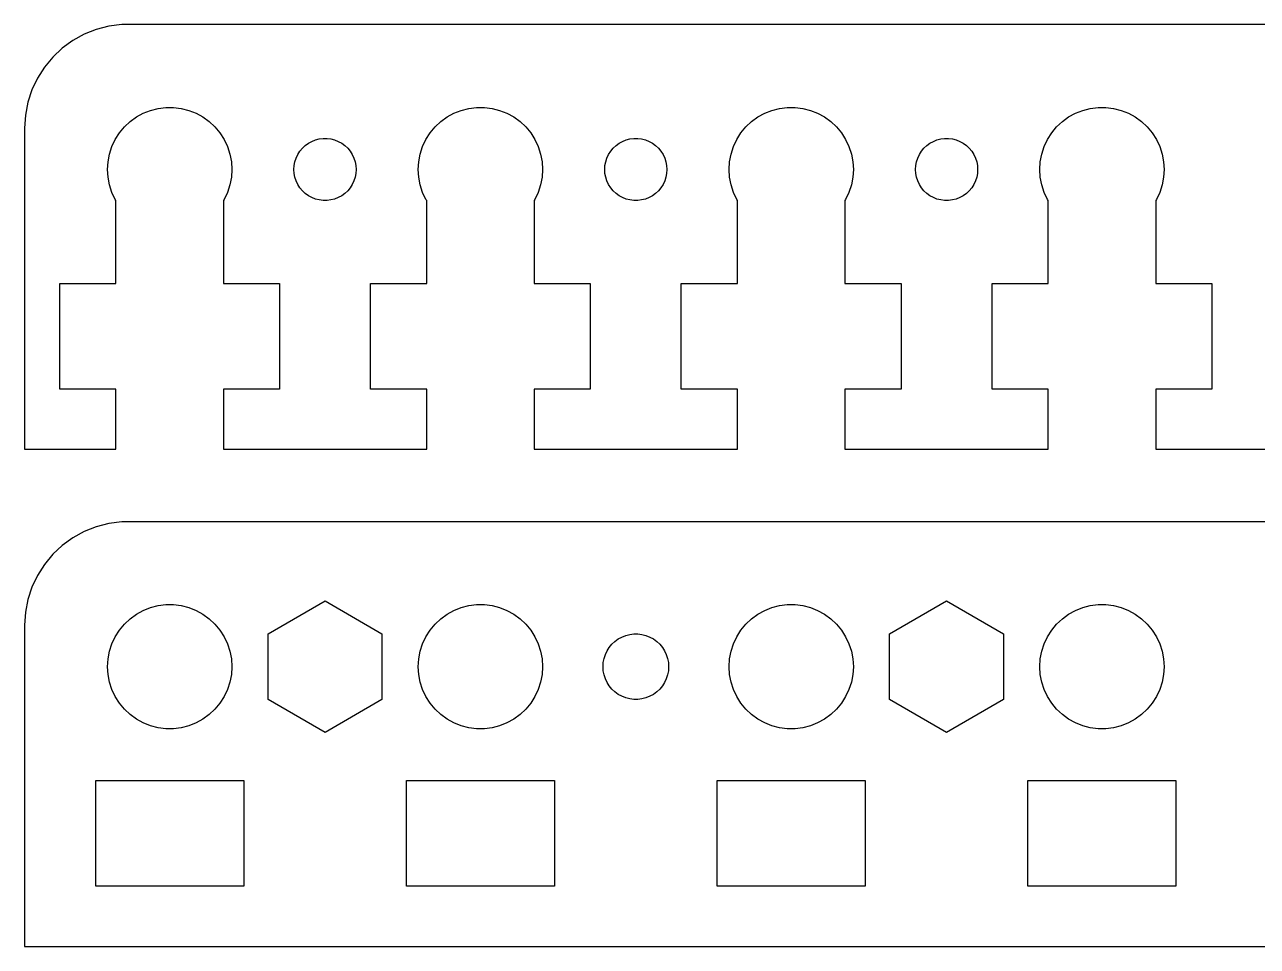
# Model space of a CAD drawing. Header units: metres. Extents: x -60 to 60, y 0 to 92.
# Drawn here: x -59.5 to 0, y 0 to 44.5 of the extents above; entities that cross this region are included whole.
import ezdxf

# ---------------------------------------------------------------- set-up
doc = ezdxf.new("R2010")
doc.units = ezdxf.units.M

msp = doc.modelspace()

# ---------------------------------------------------------------- linework, layer by layer
for p, q in [((-56.0451, 44.2553), (-56.6289, 44.0241)), ((-55.4369, 44.4114), (-56.0451, 44.2553)), ((-54.8139, 44.4901), (-55.4369, 44.4114)), ((54.8139, 44.4901), (-54.8139, 44.4901)), ((-57.1791, 43.7216), (-57.6871, 43.3526)), ((-56.6289, 44.0241), (-57.1791, 43.7216)), ((-58.1448, 42.9227), (-58.5451, 42.4389)), ((-57.6871, 43.3526), (-58.1448, 42.9227)), ((-58.5451, 42.4389), (-58.8815, 41.9088)), ((-58.8815, 41.9088), (-59.1489, 41.3406)), ((-59.1489, 41.3406), (-59.3429, 40.7434)), ((-59.3429, 40.7434), (-59.4606, 40.1267)), ((-53.0621, 40.4469), (-52.6884, 40.4941)), ((-52.6884, 40.4941), (-52.3116, 40.4941)), ((-52.3116, 40.4941), (-51.9379, 40.4469)), ((-38.0621, 40.4469), (-37.6884, 40.4941)), ((-37.6884, 40.4941), (-37.3116, 40.4941)), ((-37.3116, 40.4941), (-36.9379, 40.4469)), ((-23.0621, 40.4469), (-22.6884, 40.4941)), ((-22.6884, 40.4941), (-22.3116, 40.4941)), ((-22.3116, 40.4941), (-21.9379, 40.4469)), ((-8.06213, 40.4469), (-7.68837, 40.4941)), ((-7.68837, 40.4941), (-7.31161, 40.4941)), ((-7.31161, 40.4941), (-6.93785, 40.4469)), ((-59.4606, 40.1267), (-59.5, 39.5)), ((-54.4123, 39.8115), (-54.1075, 40.033)), ((-54.1075, 40.033), (-53.7773, 40.2145)), ((-53.7773, 40.2145), (-53.427, 40.3532)), ((-53.427, 40.3532), (-53.0621, 40.4469)), ((-51.9379, 40.4469), (-51.5729, 40.3532)), ((-51.5729, 40.3532), (-51.2227, 40.2145)), ((-51.2227, 40.2145), (-50.8925, 40.033)), ((-50.8925, 40.033), (-50.5877, 39.8115)), ((-39.4123, 39.8115), (-39.1075, 40.033)), ((-39.1075, 40.033), (-38.7773, 40.2145)), ((-38.7773, 40.2145), (-38.427, 40.3532)), ((-38.427, 40.3532), (-38.0621, 40.4469)), ((-36.9379, 40.4469), (-36.5729, 40.3532)), ((-36.5729, 40.3532), (-36.2227, 40.2145)), ((-36.2227, 40.2145), (-35.8925, 40.033)), ((-35.8925, 40.033), (-35.5877, 39.8115)), ((-24.4123, 39.8115), (-24.1075, 40.033)), ((-24.1075, 40.033), (-23.7773, 40.2145)), ((-23.7773, 40.2145), (-23.427, 40.3532)), ((-23.427, 40.3532), (-23.0621, 40.4469)), ((-21.9379, 40.4469), (-21.5729, 40.3532)), ((-21.5729, 40.3532), (-21.2227, 40.2145)), ((-21.2227, 40.2145), (-20.8925, 40.033)), ((-20.8925, 40.033), (-20.5877, 39.8115)), ((-9.41226, 39.8115), (-9.10747, 40.033)), ((-9.10747, 40.033), (-8.77733, 40.2145)), ((-8.77733, 40.2145), (-8.42705, 40.3532)), ((-8.42705, 40.3532), (-8.06213, 40.4469)), ((-6.93785, 40.4469), (-6.57294, 40.3532)), ((-6.57294, 40.3532), (-6.22266, 40.2145)), ((-6.22266, 40.2145), (-5.89252, 40.033)), ((-5.89252, 40.033), (-5.58772, 39.8115)), ((-59.5, 39.5), (-59.5, 24)), ((-54.927, 39.2634), (-54.6869, 39.5536)), ((-54.6869, 39.5536), (-54.4123, 39.8115)), ((-50.5877, 39.8115), (-50.3131, 39.5536)), ((-50.3131, 39.5536), (-50.0729, 39.2634)), ((-39.927, 39.2634), (-39.6869, 39.5536)), ((-39.6869, 39.5536), (-39.4123, 39.8115)), ((-35.5877, 39.8115), (-35.3131, 39.5536)), ((-35.3131, 39.5536), (-35.0729, 39.2634)), ((-24.927, 39.2634), (-24.6869, 39.5536)), ((-24.6869, 39.5536), (-24.4123, 39.8115)), ((-20.5877, 39.8115), (-20.3131, 39.5536)), ((-20.3131, 39.5536), (-20.0729, 39.2634)), ((-9.92705, 39.2634), (-9.6869, 39.5536)), ((-9.6869, 39.5536), (-9.41226, 39.8115)), ((-5.58772, 39.8115), (-5.31308, 39.5536)), ((-5.31308, 39.5536), (-5.07294, 39.2634)), ((-55.2893, 38.6044), (-55.1289, 38.9453)), ((-55.1289, 38.9453), (-54.927, 39.2634)), ((-50.0729, 39.2634), (-49.8711, 38.9453)), ((-49.8711, 38.9453), (-49.7107, 38.6044)), ((-45.9561, 38.6558), (-45.8037, 38.7665)), ((-45.8037, 38.7665), (-45.6387, 38.8572)), ((-45.6387, 38.8572), (-45.4635, 38.9266)), ((-45.4635, 38.9266), (-45.2811, 38.9734)), ((-45.2811, 38.9734), (-45.0942, 38.997)), ((-45.0942, 38.997), (-44.9058, 38.997)), ((-44.9058, 38.997), (-44.7189, 38.9734)), ((-44.7189, 38.9734), (-44.5365, 38.9266)), ((-44.5365, 38.9266), (-44.3613, 38.8572)), ((-44.3613, 38.8572), (-44.1963, 38.7665)), ((-44.1963, 38.7665), (-44.0439, 38.6558)), ((-40.2893, 38.6044), (-40.1289, 38.9453)), ((-40.1289, 38.9453), (-39.927, 39.2634)), ((-35.0729, 39.2634), (-34.8711, 38.9453)), ((-34.8711, 38.9453), (-34.7107, 38.6044)), ((-30.9561, 38.6558), (-30.8037, 38.7665)), ((-30.8037, 38.7665), (-30.6387, 38.8572)), ((-30.6387, 38.8572), (-30.4635, 38.9266)), ((-30.4635, 38.9266), (-30.2811, 38.9734)), ((-30.2811, 38.9734), (-30.0942, 38.997)), ((-30.0942, 38.997), (-29.9058, 38.997)), ((-29.9058, 38.997), (-29.7189, 38.9734)), ((-29.7189, 38.9734), (-29.5365, 38.9266)), ((-29.5365, 38.9266), (-29.3613, 38.8572)), ((-29.3613, 38.8572), (-29.1963, 38.7665)), ((-29.1963, 38.7665), (-29.0439, 38.6558)), ((-25.2893, 38.6044), (-25.1289, 38.9453)), ((-25.1289, 38.9453), (-24.927, 39.2634)), ((-20.0729, 39.2634), (-19.8711, 38.9453)), ((-19.8711, 38.9453), (-19.7107, 38.6044)), ((-15.9561, 38.6558), (-15.8037, 38.7665)), ((-15.8037, 38.7665), (-15.6387, 38.8572)), ((-15.6387, 38.8572), (-15.4635, 38.9266)), ((-15.4635, 38.9266), (-15.2811, 38.9734)), ((-15.2811, 38.9734), (-15.0942, 38.997)), ((-15.0942, 38.997), (-14.9058, 38.997)), ((-14.9058, 38.997), (-14.7189, 38.9734)), ((-14.7189, 38.9734), (-14.5365, 38.9266)), ((-14.5365, 38.9266), (-14.3613, 38.8572)), ((-14.3613, 38.8572), (-14.1963, 38.7665)), ((-14.1963, 38.7665), (-14.0439, 38.6558)), ((-10.2893, 38.6044), (-10.1289, 38.9453)), ((-10.1289, 38.9453), (-9.92705, 39.2634)), ((-5.07294, 39.2634), (-4.87108, 38.9453)), ((-4.87108, 38.9453), (-4.71066, 38.6044)), ((-55.4763, 37.876), (-55.4057, 38.2461)), ((-55.4057, 38.2461), (-55.2893, 38.6044)), ((-49.7107, 38.6044), (-49.5942, 38.2461)), ((-49.5942, 38.2461), (-49.5237, 37.876)), ((-46.3947, 38.0522), (-46.3145, 38.2226)), ((-46.3145, 38.2226), (-46.2135, 38.3817)), ((-46.2135, 38.3817), (-46.0934, 38.5268)), ((-46.0934, 38.5268), (-45.9561, 38.6558)), ((-44.0439, 38.6558), (-43.9065, 38.5268)), ((-43.9065, 38.5268), (-43.7865, 38.3817)), ((-43.7865, 38.3817), (-43.6855, 38.2226)), ((-43.6855, 38.2226), (-43.6053, 38.0522)), ((-40.4763, 37.876), (-40.4057, 38.2461)), ((-40.4057, 38.2461), (-40.2893, 38.6044)), ((-34.7107, 38.6044), (-34.5942, 38.2461)), ((-34.5942, 38.2461), (-34.5237, 37.876)), ((-31.3947, 38.0522), (-31.3145, 38.2226)), ((-31.3145, 38.2226), (-31.2135, 38.3817)), ((-31.2135, 38.3817), (-31.0934, 38.5268)), ((-31.0934, 38.5268), (-30.9561, 38.6558)), ((-29.0439, 38.6558), (-28.9065, 38.5268)), ((-28.9065, 38.5268), (-28.7865, 38.3817)), ((-28.7865, 38.3817), (-28.6855, 38.2226)), ((-28.6855, 38.2226), (-28.6053, 38.0522)), ((-25.4763, 37.876), (-25.4057, 38.2461)), ((-25.4057, 38.2461), (-25.2893, 38.6044)), ((-19.7107, 38.6044), (-19.5942, 38.2461)), ((-19.5942, 38.2461), (-19.5237, 37.876)), ((-16.3947, 38.0522), (-16.3145, 38.2226)), ((-16.3145, 38.2226), (-16.2135, 38.3817)), ((-16.2135, 38.3817), (-16.0934, 38.5268)), ((-16.0934, 38.5268), (-15.9561, 38.6558)), ((-14.0439, 38.6558), (-13.9065, 38.5268)), ((-13.9065, 38.5268), (-13.7865, 38.3817)), ((-13.7865, 38.3817), (-13.6855, 38.2226)), ((-13.6855, 38.2226), (-13.6053, 38.0522)), ((-10.4763, 37.876), (-10.4057, 38.2461)), ((-10.4057, 38.2461), (-10.2893, 38.6044)), ((-4.71066, 38.6044), (-4.59424, 38.2461)), ((-4.59424, 38.2461), (-4.52365, 37.876)), ((-55.5, 37.5), (-55.4763, 37.876)), ((-55.4763, 37.124), (-55.5, 37.5)), ((-49.5237, 37.876), (-49.5, 37.5)), ((-49.5, 37.5), (-49.5237, 37.124)), ((-46.5, 37.5), (-46.4882, 37.688)), ((-46.4882, 37.312), (-46.5, 37.5)), ((-46.4882, 37.688), (-46.4529, 37.873)), ((-46.4529, 37.873), (-46.3947, 38.0522)), ((-43.6053, 38.0522), (-43.5471, 37.873)), ((-43.5471, 37.873), (-43.5118, 37.688)), ((-43.5118, 37.688), (-43.5, 37.5)), ((-43.5, 37.5), (-43.5118, 37.312)), ((-40.5, 37.5), (-40.4763, 37.876)), ((-40.4763, 37.124), (-40.5, 37.5)), ((-34.5237, 37.876), (-34.5, 37.5)), ((-34.5, 37.5), (-34.5237, 37.124)), ((-31.5, 37.5), (-31.4882, 37.688)), ((-31.4882, 37.312), (-31.5, 37.5)), ((-31.4882, 37.688), (-31.4529, 37.873)), ((-31.4529, 37.873), (-31.3947, 38.0522)), ((-28.6053, 38.0522), (-28.5471, 37.873)), ((-28.5471, 37.873), (-28.5118, 37.688)), ((-28.5118, 37.688), (-28.5, 37.5)), ((-28.5, 37.5), (-28.5118, 37.312)), ((-25.5, 37.5), (-25.4763, 37.876)), ((-25.4763, 37.124), (-25.5, 37.5)), ((-19.5237, 37.876), (-19.5, 37.5)), ((-19.5, 37.5), (-19.5237, 37.124)), ((-16.5, 37.5), (-16.4882, 37.688)), ((-16.4882, 37.312), (-16.5, 37.5)), ((-16.4882, 37.688), (-16.4529, 37.873)), ((-16.4529, 37.873), (-16.3947, 38.0522)), ((-13.6053, 38.0522), (-13.5471, 37.873)), ((-13.5471, 37.873), (-13.5118, 37.688)), ((-13.5118, 37.688), (-13.5, 37.5)), ((-13.5, 37.5), (-13.5118, 37.312)), ((-10.5, 37.5), (-10.4763, 37.876)), ((-10.4763, 37.124), (-10.5, 37.5)), ((-4.52365, 37.876), (-4.5, 37.5)), ((-4.5, 37.5), (-4.52365, 37.124)), ((-55.4057, 36.7539), (-55.4763, 37.124)), ((-49.5237, 37.124), (-49.5942, 36.7539)), ((-46.4529, 37.127), (-46.4882, 37.312)), ((-46.3947, 36.9478), (-46.4529, 37.127)), ((-46.3145, 36.7774), (-46.3947, 36.9478)), ((-43.6053, 36.9478), (-43.6855, 36.7774)), ((-43.5471, 37.127), (-43.6053, 36.9478)), ((-43.5118, 37.312), (-43.5471, 37.127)), ((-40.4057, 36.7539), (-40.4763, 37.124)), ((-34.5237, 37.124), (-34.5942, 36.7539)), ((-31.4529, 37.127), (-31.4882, 37.312)), ((-31.3947, 36.9478), (-31.4529, 37.127)), ((-31.3145, 36.7774), (-31.3947, 36.9478)), ((-28.6053, 36.9478), (-28.6855, 36.7774)), ((-28.5471, 37.127), (-28.6053, 36.9478)), ((-28.5118, 37.312), (-28.5471, 37.127)), ((-25.4057, 36.7539), (-25.4763, 37.124)), ((-19.5237, 37.124), (-19.5942, 36.7539)), ((-16.4529, 37.127), (-16.4882, 37.312)), ((-16.3947, 36.9478), (-16.4529, 37.127)), ((-16.3145, 36.7774), (-16.3947, 36.9478)), ((-13.6053, 36.9478), (-13.6855, 36.7774)), ((-13.5471, 37.127), (-13.6053, 36.9478)), ((-13.5118, 37.312), (-13.5471, 37.127)), ((-10.4057, 36.7539), (-10.4763, 37.124)), ((-4.52365, 37.124), (-4.59424, 36.7539)), ((-55.2893, 36.3956), (-55.4057, 36.7539)), ((-55.1289, 36.0547), (-55.2893, 36.3956)), ((-49.7107, 36.3956), (-49.8711, 36.0547)), ((-49.5942, 36.7539), (-49.7107, 36.3956)), ((-46.2135, 36.6183), (-46.3145, 36.7774)), ((-46.0934, 36.4732), (-46.2135, 36.6183)), ((-45.9561, 36.3442), (-46.0934, 36.4732)), ((-45.8037, 36.2335), (-45.9561, 36.3442)), ((-44.0439, 36.3442), (-44.1963, 36.2335)), ((-43.9065, 36.4732), (-44.0439, 36.3442)), ((-43.7865, 36.6183), (-43.9065, 36.4732)), ((-43.6855, 36.7774), (-43.7865, 36.6183)), ((-40.2893, 36.3956), (-40.4057, 36.7539)), ((-40.1289, 36.0547), (-40.2893, 36.3956)), ((-34.7107, 36.3956), (-34.8711, 36.0547)), ((-34.5942, 36.7539), (-34.7107, 36.3956)), ((-31.2135, 36.6183), (-31.3145, 36.7774)), ((-31.0934, 36.4732), (-31.2135, 36.6183)), ((-30.9561, 36.3442), (-31.0934, 36.4732)), ((-30.8037, 36.2335), (-30.9561, 36.3442)), ((-29.0439, 36.3442), (-29.1963, 36.2335)), ((-28.9065, 36.4732), (-29.0439, 36.3442)), ((-28.7865, 36.6183), (-28.9065, 36.4732)), ((-28.6855, 36.7774), (-28.7865, 36.6183)), ((-25.2893, 36.3956), (-25.4057, 36.7539)), ((-25.1289, 36.0547), (-25.2893, 36.3956)), ((-19.7107, 36.3956), (-19.8711, 36.0547)), ((-19.5942, 36.7539), (-19.7107, 36.3956)), ((-16.2135, 36.6183), (-16.3145, 36.7774)), ((-16.0934, 36.4732), (-16.2135, 36.6183)), ((-15.9561, 36.3442), (-16.0934, 36.4732)), ((-15.8037, 36.2335), (-15.9561, 36.3442)), ((-14.0439, 36.3442), (-14.1963, 36.2335)), ((-13.9065, 36.4732), (-14.0439, 36.3442)), ((-13.7865, 36.6183), (-13.9065, 36.4732)), ((-13.6855, 36.7774), (-13.7865, 36.6183)), ((-10.2893, 36.3956), (-10.4057, 36.7539)), ((-10.1289, 36.0547), (-10.2893, 36.3956)), ((-4.71066, 36.3956), (-4.87108, 36.0547)), ((-4.59424, 36.7539), (-4.71066, 36.3956)), ((-55.0942, 36), (-55.1289, 36.0547)), ((-55.0942, 32), (-55.0942, 36)), ((-49.8711, 36.0547), (-49.9058, 36)), ((-49.9058, 36), (-49.9058, 32)), ((-45.6387, 36.1427), (-45.8037, 36.2335)), ((-45.4635, 36.0734), (-45.6387, 36.1427)), ((-45.2811, 36.0266), (-45.4635, 36.0734)), ((-45.0942, 36.0029), (-45.2811, 36.0266)), ((-44.9058, 36.0029), (-45.0942, 36.0029)), ((-44.7189, 36.0266), (-44.9058, 36.0029)), ((-44.5365, 36.0734), (-44.7189, 36.0266)), ((-44.3613, 36.1427), (-44.5365, 36.0734)), ((-44.1963, 36.2335), (-44.3613, 36.1427)), ((-40.0942, 36), (-40.1289, 36.0547)), ((-40.0942, 32), (-40.0942, 36)), ((-34.8711, 36.0547), (-34.9058, 36)), ((-34.9058, 36), (-34.9058, 32)), ((-30.6387, 36.1427), (-30.8037, 36.2335)), ((-30.4635, 36.0734), (-30.6387, 36.1427)), ((-30.2811, 36.0266), (-30.4635, 36.0734)), ((-30.0942, 36.0029), (-30.2811, 36.0266)), ((-29.9058, 36.0029), (-30.0942, 36.0029)), ((-29.7189, 36.0266), (-29.9058, 36.0029)), ((-29.5365, 36.0734), (-29.7189, 36.0266)), ((-29.3613, 36.1427), (-29.5365, 36.0734)), ((-29.1963, 36.2335), (-29.3613, 36.1427)), ((-25.0942, 36), (-25.1289, 36.0547)), ((-25.0942, 32), (-25.0942, 36)), ((-19.8711, 36.0547), (-19.9058, 36)), ((-19.9058, 36), (-19.9058, 32)), ((-15.6387, 36.1427), (-15.8037, 36.2335)), ((-15.4635, 36.0734), (-15.6387, 36.1427)), ((-15.2811, 36.0266), (-15.4635, 36.0734)), ((-15.0942, 36.0029), (-15.2811, 36.0266)), ((-14.9058, 36.0029), (-15.0942, 36.0029)), ((-14.7189, 36.0266), (-14.9058, 36.0029)), ((-14.5365, 36.0734), (-14.7189, 36.0266)), ((-14.3613, 36.1427), (-14.5365, 36.0734)), ((-14.1963, 36.2335), (-14.3613, 36.1427)), ((-10.0942, 36), (-10.1289, 36.0547)), ((-10.0942, 32), (-10.0942, 36)), ((-4.87108, 36.0547), (-4.90581, 36)), ((-4.90581, 36), (-4.90581, 32)), ((-57.804, 26.9), (-57.804, 32)), ((-57.804, 32), (-55.0942, 32)), ((-49.9058, 32), (-47.196, 32)), ((-47.196, 32), (-47.196, 26.9)), ((-42.804, 26.9), (-42.804, 32)), ((-42.804, 32), (-40.0942, 32)), ((-34.9058, 32), (-32.196, 32)), ((-32.196, 32), (-32.196, 26.9)), ((-27.804, 26.9), (-27.804, 32)), ((-27.804, 32), (-25.0942, 32)), ((-19.9058, 32), (-17.196, 32)), ((-17.196, 32), (-17.196, 26.9)), ((-12.804, 26.9), (-12.804, 32)), ((-12.804, 32), (-10.0942, 32)), ((-4.90581, 32), (-2.19603, 32)), ((-2.19603, 32), (-2.19603, 26.9)), ((-55.0942, 26.9), (-57.804, 26.9)), ((-55.0942, 24), (-55.0942, 26.9)), ((-47.196, 26.9), (-49.9058, 26.9)), ((-49.9058, 26.9), (-49.9058, 24)), ((-40.0942, 26.9), (-42.804, 26.9)), ((-40.0942, 24), (-40.0942, 26.9)), ((-32.196, 26.9), (-34.9058, 26.9)), ((-34.9058, 26.9), (-34.9058, 24)), ((-25.0942, 26.9), (-27.804, 26.9)), ((-25.0942, 24), (-25.0942, 26.9)), ((-17.196, 26.9), (-19.9058, 26.9)), ((-19.9058, 26.9), (-19.9058, 24)), ((-10.0942, 26.9), (-12.804, 26.9)), ((-10.0942, 24), (-10.0942, 26.9)), ((-2.19603, 26.9), (-4.90581, 26.9)), ((-4.90581, 26.9), (-4.90581, 24)), ((-59.5, 24), (-55.0942, 24)), ((-49.9058, 24), (-40.0942, 24)), ((-34.9058, 24), (-25.0942, 24)), ((-19.9058, 24), (-10.0942, 24)), ((-4.90581, 24), (4.90581, 24)), ((-56.0451, 20.2553), (-56.6289, 20.0241)), ((-55.4369, 20.4114), (-56.0451, 20.2553)), ((-54.8139, 20.4901), (-55.4369, 20.4114)), ((54.8139, 20.4901), (-54.8139, 20.4901)), ((-57.1791, 19.7216), (-57.6871, 19.3526)), ((-56.6289, 20.0241), (-57.1791, 19.7216)), ((-57.6871, 19.3526), (-58.1448, 18.9227)), ((-58.1448, 18.9227), (-58.5451, 18.4389)), ((-58.8815, 17.9088), (-59.1489, 17.3406)), ((-58.5451, 18.4389), (-58.8815, 17.9088)), ((-59.1489, 17.3406), (-59.3429, 16.7434)), ((-59.3429, 16.7434), (-59.4606, 16.1267)), ((-47.7483, 15.0867), (-45, 16.6735)), ((-45, 16.6735), (-42.2517, 15.0867)), ((-17.7483, 15.0867), (-15, 16.6735)), ((-15, 16.6735), (-12.2517, 15.0867)), ((-59.4606, 16.1267), (-59.5, 15.5)), ((-54.1075, 16.033), (-53.7773, 16.2145)), ((-53.7773, 16.2145), (-53.427, 16.3532)), ((-53.427, 16.3532), (-53.0621, 16.4469)), ((-53.0621, 16.4469), (-52.6884, 16.4941)), ((-52.6884, 16.4941), (-52.3116, 16.4941)), ((-52.3116, 16.4941), (-51.9379, 16.4469)), ((-51.9379, 16.4469), (-51.5729, 16.3532)), ((-51.5729, 16.3532), (-51.2227, 16.2145)), ((-51.2227, 16.2145), (-50.8925, 16.033)), ((-39.1075, 16.033), (-38.7773, 16.2145)), ((-38.7773, 16.2145), (-38.427, 16.3532)), ((-38.427, 16.3532), (-38.0621, 16.4469)), ((-38.0621, 16.4469), (-37.6884, 16.4941)), ((-37.6884, 16.4941), (-37.3116, 16.4941)), ((-37.3116, 16.4941), (-36.9379, 16.4469)), ((-36.9379, 16.4469), (-36.5729, 16.3532)), ((-36.5729, 16.3532), (-36.2227, 16.2145)), ((-36.2227, 16.2145), (-35.8925, 16.033)), ((-24.1075, 16.033), (-23.7773, 16.2145)), ((-23.7773, 16.2145), (-23.427, 16.3532)), ((-23.427, 16.3532), (-23.0621, 16.4469)), ((-23.0621, 16.4469), (-22.6884, 16.4941)), ((-22.6884, 16.4941), (-22.3116, 16.4941)), ((-22.3116, 16.4941), (-21.9379, 16.4469)), ((-21.9379, 16.4469), (-21.5729, 16.3532)), ((-21.5729, 16.3532), (-21.2227, 16.2145)), ((-21.2227, 16.2145), (-20.8925, 16.033)), ((-9.10747, 16.033), (-8.77733, 16.2145)), ((-8.77733, 16.2145), (-8.42705, 16.3532)), ((-8.42705, 16.3532), (-8.06213, 16.4469)), ((-8.06213, 16.4469), (-7.68837, 16.4941)), ((-7.68837, 16.4941), (-7.31161, 16.4941)), ((-7.31161, 16.4941), (-6.93785, 16.4469)), ((-6.93785, 16.4469), (-6.57294, 16.3532)), ((-6.57294, 16.3532), (-6.22266, 16.2145)), ((-6.22266, 16.2145), (-5.89252, 16.033)), ((-59.5, 15.5), (-59.5, 0)), ((-54.927, 15.2634), (-54.6869, 15.5536)), ((-54.6869, 15.5536), (-54.4123, 15.8115)), ((-54.4123, 15.8115), (-54.1075, 16.033)), ((-50.8925, 16.033), (-50.5877, 15.8115)), ((-50.5877, 15.8115), (-50.3131, 15.5536)), ((-50.3131, 15.5536), (-50.0729, 15.2634)), ((-39.927, 15.2634), (-39.6869, 15.5536)), ((-39.6869, 15.5536), (-39.4123, 15.8115)), ((-39.4123, 15.8115), (-39.1075, 16.033)), ((-35.8925, 16.033), (-35.5877, 15.8115)), ((-35.5877, 15.8115), (-35.3131, 15.5536)), ((-35.3131, 15.5536), (-35.0729, 15.2634)), ((-24.927, 15.2634), (-24.6869, 15.5536)), ((-24.6869, 15.5536), (-24.4123, 15.8115)), ((-24.4123, 15.8115), (-24.1075, 16.033)), ((-20.8925, 16.033), (-20.5877, 15.8115)), ((-20.5877, 15.8115), (-20.3131, 15.5536)), ((-20.3131, 15.5536), (-20.0729, 15.2634)), ((-9.92705, 15.2634), (-9.6869, 15.5536)), ((-9.6869, 15.5536), (-9.41226, 15.8115)), ((-9.41226, 15.8115), (-9.10747, 16.033)), ((-5.89252, 16.033), (-5.58772, 15.8115)), ((-5.58772, 15.8115), (-5.31308, 15.5536)), ((-5.31308, 15.5536), (-5.07294, 15.2634)), ((-55.2893, 14.6044), (-55.1289, 14.9453)), ((-55.1289, 14.9453), (-54.927, 15.2634)), ((-50.0729, 15.2634), (-49.8711, 14.9453)), ((-49.8711, 14.9453), (-49.7107, 14.6044)), ((-47.7483, 11.9133), (-47.7483, 15.0867)), ((-42.2517, 15.0867), (-42.2517, 11.9133)), ((-40.2893, 14.6044), (-40.1289, 14.9453)), ((-40.1289, 14.9453), (-39.927, 15.2634)), ((-35.0729, 15.2634), (-34.8711, 14.9453)), ((-34.8711, 14.9453), (-34.7107, 14.6044)), ((-30.8479, 14.836), (-30.6737, 14.9317)), ((-30.6737, 14.9317), (-30.489, 15.0049)), ((-30.489, 15.0049), (-30.2965, 15.0543)), ((-30.2965, 15.0543), (-30.0993, 15.0792)), ((-30.0993, 15.0792), (-29.9006, 15.0792)), ((-29.9006, 15.0792), (-29.7035, 15.0543)), ((-29.7035, 15.0543), (-29.511, 15.0049)), ((-29.511, 15.0049), (-29.3263, 14.9317)), ((-29.3263, 14.9317), (-29.1521, 14.836)), ((-25.2893, 14.6044), (-25.1289, 14.9453)), ((-25.1289, 14.9453), (-24.927, 15.2634)), ((-20.0729, 15.2634), (-19.8711, 14.9453)), ((-19.8711, 14.9453), (-19.7107, 14.6044)), ((-17.7483, 11.9133), (-17.7483, 15.0867)), ((-12.2517, 15.0867), (-12.2517, 11.9133)), ((-10.2893, 14.6044), (-10.1289, 14.9453)), ((-10.1289, 14.9453), (-9.92705, 15.2634)), ((-5.07294, 15.2634), (-4.87108, 14.9453)), ((-4.87108, 14.9453), (-4.71066, 14.6044)), ((-55.4057, 14.2461), (-55.2893, 14.6044)), ((-49.7107, 14.6044), (-49.5942, 14.2461)), ((-40.4057, 14.2461), (-40.2893, 14.6044)), ((-34.7107, 14.6044), (-34.5942, 14.2461)), ((-31.3866, 14.2623), (-31.2801, 14.4301)), ((-31.2801, 14.4301), (-31.1535, 14.5832)), ((-31.1535, 14.5832), (-31.0086, 14.7192)), ((-31.0086, 14.7192), (-30.8479, 14.836)), ((-29.1521, 14.836), (-28.9914, 14.7192)), ((-28.9914, 14.7192), (-28.8465, 14.5832)), ((-28.8465, 14.5832), (-28.7198, 14.4301)), ((-28.7198, 14.4301), (-28.6134, 14.2623)), ((-25.4057, 14.2461), (-25.2893, 14.6044)), ((-19.7107, 14.6044), (-19.5942, 14.2461)), ((-10.4057, 14.2461), (-10.2893, 14.6044)), ((-4.71066, 14.6044), (-4.59424, 14.2461)), ((-55.5, 13.5), (-55.4763, 13.876)), ((-55.4763, 13.876), (-55.4057, 14.2461)), ((-49.5942, 14.2461), (-49.5237, 13.876)), ((-49.5237, 13.876), (-49.5, 13.5)), ((-40.5, 13.5), (-40.4763, 13.876)), ((-40.4763, 13.876), (-40.4057, 14.2461)), ((-34.5942, 14.2461), (-34.5237, 13.876)), ((-34.5237, 13.876), (-34.5, 13.5)), ((-31.5824, 13.5), (-31.5699, 13.6983)), ((-31.5699, 13.6983), (-31.5326, 13.8935)), ((-31.5326, 13.8935), (-31.4712, 14.0825)), ((-31.4712, 14.0825), (-31.3866, 14.2623)), ((-28.6134, 14.2623), (-28.5288, 14.0825)), ((-28.5288, 14.0825), (-28.4673, 13.8935)), ((-28.4673, 13.8935), (-28.4301, 13.6983)), ((-28.4301, 13.6983), (-28.4176, 13.5)), ((-25.5, 13.5), (-25.4763, 13.876)), ((-25.4763, 13.876), (-25.4057, 14.2461)), ((-19.5942, 14.2461), (-19.5237, 13.876)), ((-19.5237, 13.876), (-19.5, 13.5)), ((-10.5, 13.5), (-10.4763, 13.876)), ((-10.4763, 13.876), (-10.4057, 14.2461)), ((-4.59424, 14.2461), (-4.52365, 13.876)), ((-4.52365, 13.876), (-4.5, 13.5)), ((-55.4763, 13.124), (-55.5, 13.5)), ((-55.4057, 12.7539), (-55.4763, 13.124)), ((-49.5237, 13.124), (-49.5942, 12.7539)), ((-49.5, 13.5), (-49.5237, 13.124)), ((-40.4763, 13.124), (-40.5, 13.5)), ((-40.4057, 12.7539), (-40.4763, 13.124)), ((-34.5237, 13.124), (-34.5942, 12.7539)), ((-34.5, 13.5), (-34.5237, 13.124)), ((-31.5699, 13.3017), (-31.5824, 13.5)), ((-31.5326, 13.1065), (-31.5699, 13.3017)), ((-31.4712, 12.9175), (-31.5326, 13.1065)), ((-28.4673, 13.1065), (-28.5288, 12.9175)), ((-28.4301, 13.3017), (-28.4673, 13.1065)), ((-28.4176, 13.5), (-28.4301, 13.3017)), ((-25.4763, 13.124), (-25.5, 13.5)), ((-25.4057, 12.7539), (-25.4763, 13.124)), ((-19.5237, 13.124), (-19.5942, 12.7539)), ((-19.5, 13.5), (-19.5237, 13.124)), ((-10.4763, 13.124), (-10.5, 13.5)), ((-10.4057, 12.7539), (-10.4763, 13.124)), ((-4.52365, 13.124), (-4.59424, 12.7539)), ((-4.5, 13.5), (-4.52365, 13.124)), ((-55.2893, 12.3956), (-55.4057, 12.7539)), ((-49.5942, 12.7539), (-49.7107, 12.3956)), ((-40.2893, 12.3956), (-40.4057, 12.7539)), ((-34.5942, 12.7539), (-34.7107, 12.3956)), ((-31.3866, 12.7377), (-31.4712, 12.9175)), ((-31.2801, 12.5699), (-31.3866, 12.7377)), ((-31.1535, 12.4168), (-31.2801, 12.5699)), ((-28.7198, 12.5699), (-28.8465, 12.4168)), ((-28.6134, 12.7377), (-28.7198, 12.5699)), ((-28.5288, 12.9175), (-28.6134, 12.7377)), ((-25.2893, 12.3956), (-25.4057, 12.7539)), ((-19.5942, 12.7539), (-19.7107, 12.3956)), ((-10.2893, 12.3956), (-10.4057, 12.7539)), ((-4.59424, 12.7539), (-4.71066, 12.3956)), ((-55.1289, 12.0547), (-55.2893, 12.3956)), ((-54.927, 11.7366), (-55.1289, 12.0547)), ((-49.8711, 12.0547), (-50.0729, 11.7366)), ((-49.7107, 12.3956), (-49.8711, 12.0547)), ((-45, 10.3265), (-47.7483, 11.9133)), ((-42.2517, 11.9133), (-45, 10.3265)), ((-40.1289, 12.0547), (-40.2893, 12.3956)), ((-39.927, 11.7366), (-40.1289, 12.0547)), ((-34.8711, 12.0547), (-35.0729, 11.7366)), ((-34.7107, 12.3956), (-34.8711, 12.0547)), ((-31.0086, 12.2808), (-31.1535, 12.4168)), ((-30.8479, 12.164), (-31.0086, 12.2808)), ((-30.6737, 12.0682), (-30.8479, 12.164)), ((-30.489, 11.9951), (-30.6737, 12.0682)), ((-30.2965, 11.9457), (-30.489, 11.9951)), ((-30.0993, 11.9208), (-30.2965, 11.9457)), ((-29.9006, 11.9208), (-30.0993, 11.9208)), ((-29.7035, 11.9457), (-29.9006, 11.9208)), ((-29.511, 11.9951), (-29.7035, 11.9457)), ((-29.3263, 12.0682), (-29.511, 11.9951)), ((-29.1521, 12.164), (-29.3263, 12.0682)), ((-28.9914, 12.2808), (-29.1521, 12.164)), ((-28.8465, 12.4168), (-28.9914, 12.2808)), ((-25.1289, 12.0547), (-25.2893, 12.3956)), ((-24.927, 11.7366), (-25.1289, 12.0547)), ((-19.8711, 12.0547), (-20.0729, 11.7366)), ((-19.7107, 12.3956), (-19.8711, 12.0547)), ((-15, 10.3265), (-17.7483, 11.9133)), ((-12.2517, 11.9133), (-15, 10.3265)), ((-10.1289, 12.0547), (-10.2893, 12.3956)), ((-9.92705, 11.7366), (-10.1289, 12.0547)), ((-4.87108, 12.0547), (-5.07294, 11.7366)), ((-4.71066, 12.3956), (-4.87108, 12.0547)), ((-54.6869, 11.4464), (-54.927, 11.7366)), ((-54.4123, 11.1884), (-54.6869, 11.4464)), ((-50.3131, 11.4464), (-50.5877, 11.1884)), ((-50.0729, 11.7366), (-50.3131, 11.4464)), ((-39.6869, 11.4464), (-39.927, 11.7366)), ((-39.4123, 11.1884), (-39.6869, 11.4464)), ((-35.3131, 11.4464), (-35.5877, 11.1884)), ((-35.0729, 11.7366), (-35.3131, 11.4464)), ((-24.6869, 11.4464), (-24.927, 11.7366)), ((-24.4123, 11.1884), (-24.6869, 11.4464)), ((-20.3131, 11.4464), (-20.5877, 11.1884)), ((-20.0729, 11.7366), (-20.3131, 11.4464)), ((-9.6869, 11.4464), (-9.92705, 11.7366)), ((-9.41226, 11.1884), (-9.6869, 11.4464)), ((-5.31308, 11.4464), (-5.58772, 11.1884)), ((-5.07294, 11.7366), (-5.31308, 11.4464)), ((-54.1075, 10.967), (-54.4123, 11.1884)), ((-53.7773, 10.7855), (-54.1075, 10.967)), ((-53.427, 10.6468), (-53.7773, 10.7855)), ((-51.2227, 10.7855), (-51.5729, 10.6468)), ((-50.8925, 10.967), (-51.2227, 10.7855)), ((-50.5877, 11.1884), (-50.8925, 10.967)), ((-39.1075, 10.967), (-39.4123, 11.1884)), ((-38.7773, 10.7855), (-39.1075, 10.967)), ((-38.427, 10.6468), (-38.7773, 10.7855)), ((-36.2227, 10.7855), (-36.5729, 10.6468)), ((-35.8925, 10.967), (-36.2227, 10.7855)), ((-35.5877, 11.1884), (-35.8925, 10.967)), ((-24.1075, 10.967), (-24.4123, 11.1884)), ((-23.7773, 10.7855), (-24.1075, 10.967)), ((-23.427, 10.6468), (-23.7773, 10.7855)), ((-21.2227, 10.7855), (-21.5729, 10.6468)), ((-20.8925, 10.967), (-21.2227, 10.7855)), ((-20.5877, 11.1884), (-20.8925, 10.967)), ((-9.10747, 10.967), (-9.41226, 11.1884)), ((-8.77733, 10.7855), (-9.10747, 10.967)), ((-8.42705, 10.6468), (-8.77733, 10.7855)), ((-6.22266, 10.7855), (-6.57294, 10.6468)), ((-5.89252, 10.967), (-6.22266, 10.7855)), ((-5.58772, 11.1884), (-5.89252, 10.967)), ((-53.0621, 10.5531), (-53.427, 10.6468)), ((-52.6884, 10.5059), (-53.0621, 10.5531)), ((-52.3116, 10.5059), (-52.6884, 10.5059)), ((-51.9379, 10.5531), (-52.3116, 10.5059)), ((-51.5729, 10.6468), (-51.9379, 10.5531)), ((-38.0621, 10.5531), (-38.427, 10.6468)), ((-37.6884, 10.5059), (-38.0621, 10.5531)), ((-37.3116, 10.5059), (-37.6884, 10.5059)), ((-36.9379, 10.5531), (-37.3116, 10.5059)), ((-36.5729, 10.6468), (-36.9379, 10.5531)), ((-23.0621, 10.5531), (-23.427, 10.6468)), ((-22.6884, 10.5059), (-23.0621, 10.5531)), ((-22.3116, 10.5059), (-22.6884, 10.5059)), ((-21.9379, 10.5531), (-22.3116, 10.5059)), ((-21.5729, 10.6468), (-21.9379, 10.5531)), ((-8.06213, 10.5531), (-8.42705, 10.6468)), ((-7.68837, 10.5059), (-8.06213, 10.5531)), ((-7.31161, 10.5059), (-7.68837, 10.5059)), ((-6.93785, 10.5531), (-7.31161, 10.5059)), ((-6.57294, 10.6468), (-6.93785, 10.5531)), ((-56.0719, 2.89999), (-56.0719, 8)), ((-56.0719, 8), (-48.9281, 8)), ((-48.9281, 8), (-48.9281, 2.89999)), ((-41.0719, 2.89999), (-41.0719, 8)), ((-41.0719, 8), (-33.9281, 8)), ((-33.9281, 8), (-33.9281, 2.89999)), ((-26.0719, 2.89999), (-26.0719, 8)), ((-26.0719, 8), (-18.9281, 8)), ((-18.9281, 8), (-18.9281, 2.89999)), ((-11.0719, 2.89999), (-11.0719, 8)), ((-11.0719, 8), (-3.92809, 8)), ((-3.92809, 8), (-3.92809, 2.89999)), ((-48.9281, 2.89999), (-56.0719, 2.89999)), ((-33.9281, 2.89999), (-41.0719, 2.89999)), ((-18.9281, 2.89999), (-26.0719, 2.89999)), ((-3.92809, 2.89999), (-11.0719, 2.89999)), ((-59.5, 0), (59.5, 0))]:
    msp.add_line(p, q)

doc.saveas('drawing.dxf')
